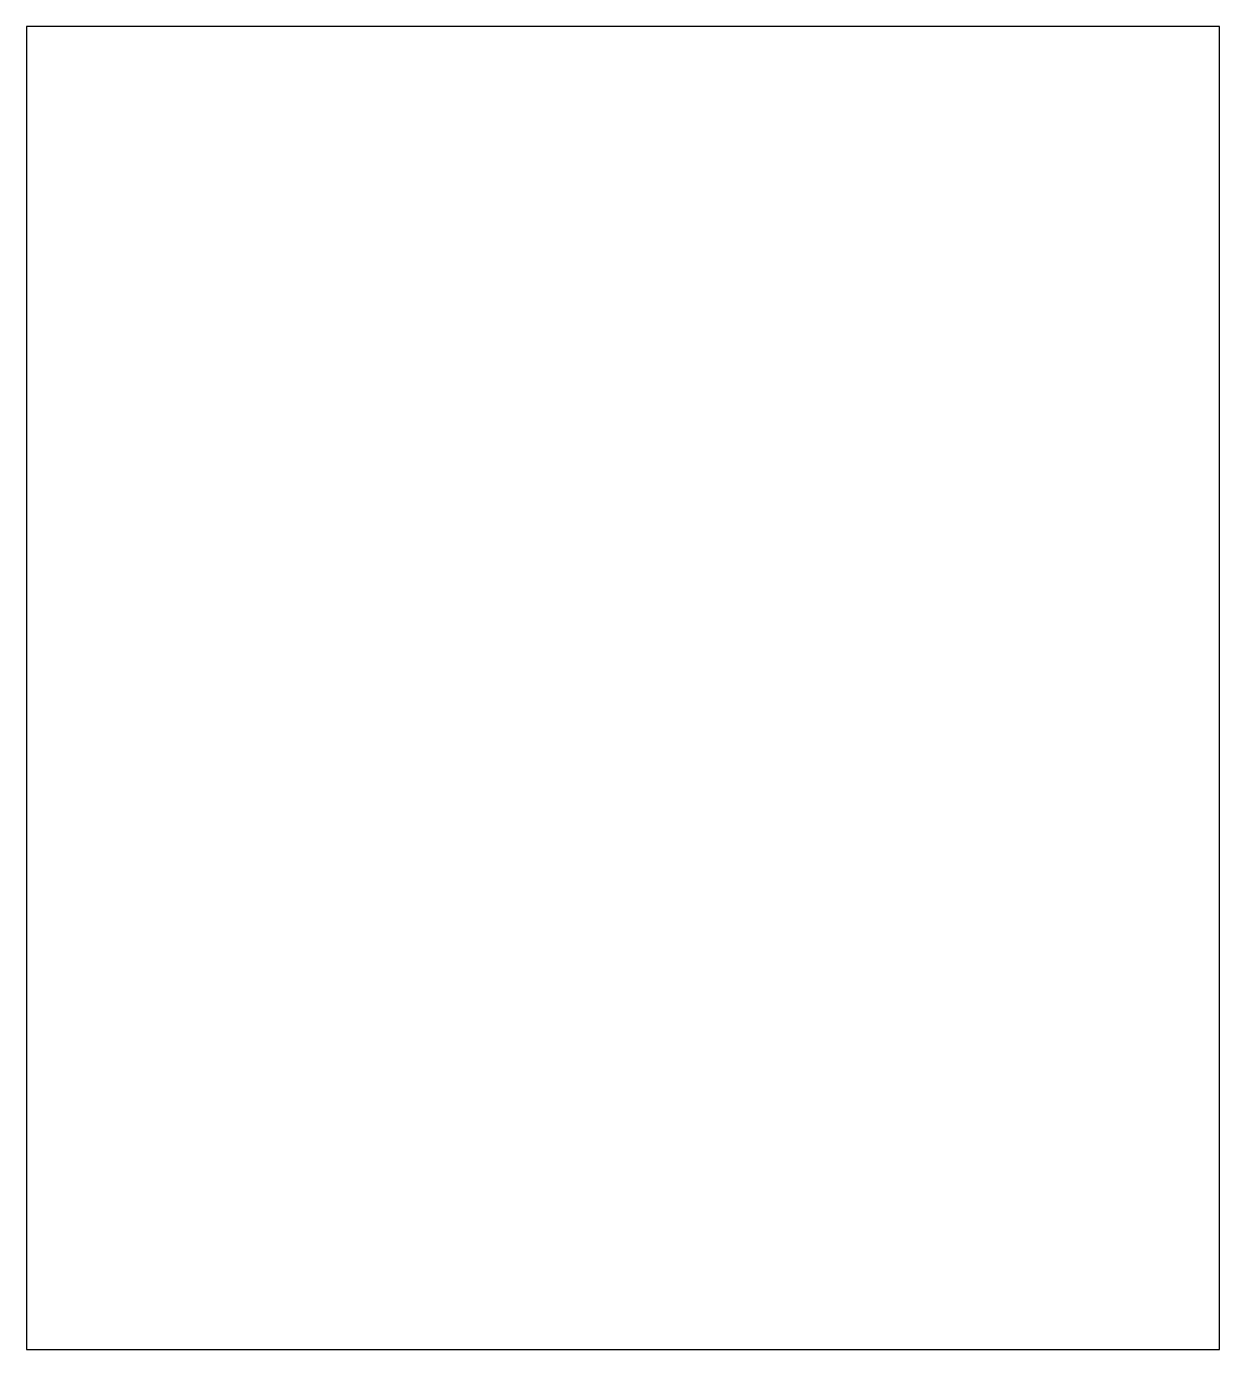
# Model space of a CAD drawing. Extents: x 0 to 274, y 0 to 304.
import ezdxf

# ---------------------------------------------------------------- set-up
doc = ezdxf.new("R2010")
doc.units = 0
doc.layers.add('Shape2DView', color=7, linetype='CONTINUOUS')

msp = doc.modelspace()

# ---------------------------------------------------------------- linework, layer by layer
at = {"layer": 'Shape2DView'}
for p, q in [((274, 304), (0, 304)), ((0, 304), (0, 0)), ((274, 0), (274, 304)), ((0, 0), (274, 0))]:
    msp.add_line(p, q, dxfattribs=at)

doc.saveas('drawing.dxf')
